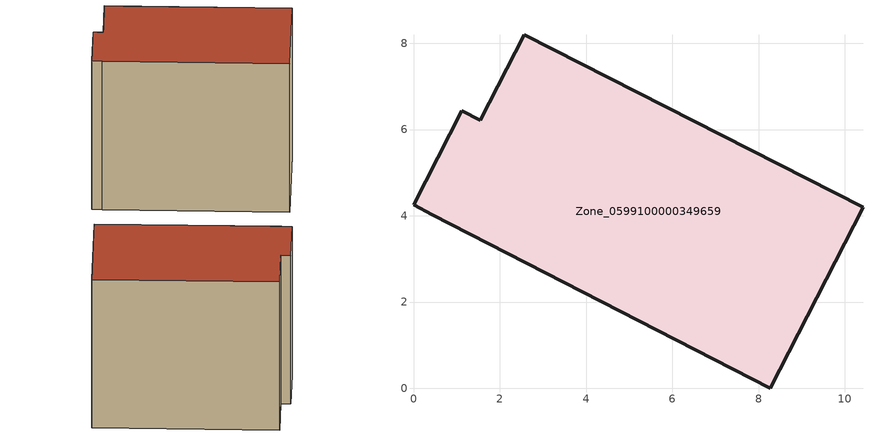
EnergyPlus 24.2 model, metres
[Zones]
Zone_0599100000349659
 floor ground (C_G): 0.43,4.02 0,4.26 1.12,6.44 1.55,6.21 2.57,8.2 10.42,4.2 8.27,0 z4.12
 wall outside (C_F): 1.55,6.21 1.12,6.44 0,4.26 0.43,4.02 8.27,0 10.42,4.2 2.57,8.2 1.55,6.21 z4.12:12.47
 roof outside (C_R): 10.42,4.2 2.57,8.2 1.55,6.21 1.12,6.44 0,4.26 0.43,4.02 8.27,0 z12.47
[BUILDING]
Pand.0599100000349659: North Axis=0; Terrain=City; Loads Convergence Tolerance Value=0.04; Temperature Convergence Tolerance Value=0.4; Solar Distribution=FullExterior; Maximum Number of Warmup Days=25; Minimum Number of Warmup Days=1
[Site:Location]
Rotterdam.The.Hague.AP_ZH_NLD Design_Conditions: Latitude=51.96; Longitude=4.45; Time Zone=1; Elevation=-4.5
[SITE:GROUNDTEMPERATURE:BUILDINGSURFACE]
18, 18, 18, 18, 18, 18, 18, 18, 18, 18, 18, 18
[MATERIAL] Thermal Absorptance=0.9; Solar Absorptance=0.7; Visible Absorptance=0.7
Name | Roughness | Thickness | Conductivity | Density | Specific Heat
G.TI.1992-2005 | MediumSmooth | 0.15 | 0.06 | 540 | 1210
F.TI.1992-2005 | Rough | 0.3 | 0.12 | 1920 | 840
R.TI.1992-2005 | MediumRough | 0.2 | 0.08 | 1500 | 1000
[CONSTRUCTION]
C_G: G.TI.1992-2005
C_F: F.TI.1992-2005
C_R: R.TI.1992-2005
[ZONE]
Zone_0599100000349659: Type=1; Multiplier=1; Ceiling Height=Autocalculate; Volume=Autocalculate; Floor Area=autocalculate; Part of Total Floor Area=Yes
[ZONEINFILTRATION:DESIGNFLOWRATE]
Infil_Zone_0599100000349659: Zone or ZoneList or Space or SpaceList=Zone_0599100000349659; Schedule=AlwaysOn; Design Flow Rate Calculation Method=Flow/Area; Flow Rate per Floor Area=0.0015; Constant Term Coefficient=1; Temperature Term Coefficient=0; Velocity Term Coefficient=0; Velocity Squared Term Coefficient=0
[HVACTEMPLATE:ZONE:IDEALLOADSAIRSYSTEM]
Zone_0599100000349659: Maximum Heating Supply Air Temperature=50; Minimum Cooling Supply Air Temperature=13; Maximum Heating Supply Air Humidity Ratio=0.0156; Minimum Cooling Supply Air Humidity Ratio=0.0077; Heating Limit=NoLimit; Cooling Limit=NoLimit; Dehumidification Control Type=ConstantSensibleHeatRatio; Cooling Sensible Heat Ratio=0.7; Dehumidification Setpoint=60; Humidification Control Type=None; Humidification Setpoint=30; Outdoor Air Method=None; Outdoor Air Flow Rate per Person=0.00944; Outdoor Air Flow Rate per Zone Floor Area=0; Outdoor Air Flow Rate per Zone=0; Demand Controlled Ventilation Type=None; Outdoor Air Economizer Type=NoEconomizer; Heat Recovery Type=None; Sensible Heat Recovery Effectiveness=0.7; Latent Heat Recovery Effectiveness=0.65
[ZONECONTROL:THERMOSTAT]
ThermostatControl_Zone_0599100000349659: Zone or ZoneList=Zone_0599100000349659; Control Type Schedule=DualSetpointControlType; Control 1=Thermostat_Zone_0599100000349659; Temperature Difference Between Cutout And Setpoint=0
[THERMOSTATSETPOINT:DUALSETPOINT]
Thermostat_Zone_0599100000349659: Heating Setpoint Temperature Schedule=HeatingSetpoint_Zone_0599100000349659; Cooling Setpoint Temperature Schedule=CoolingSetpoint_Zone_0599100000349659
[SCHEDULE:COMPACT]
HeatingSetpoint_Zone_0599100000349659: Through: 12/31, For: AllDays, Until: 24:00, 21
CoolingSetpoint_Zone_0599100000349659: Through: 12/31, For: AllDays, Until: 24:00, 24
DualSetpointControlType: Through: 12/31, For: AllDays, Until: 24:00, 4
AlwaysOn: Through: 12/31, For: AllDays, Until: 24:00, 1
